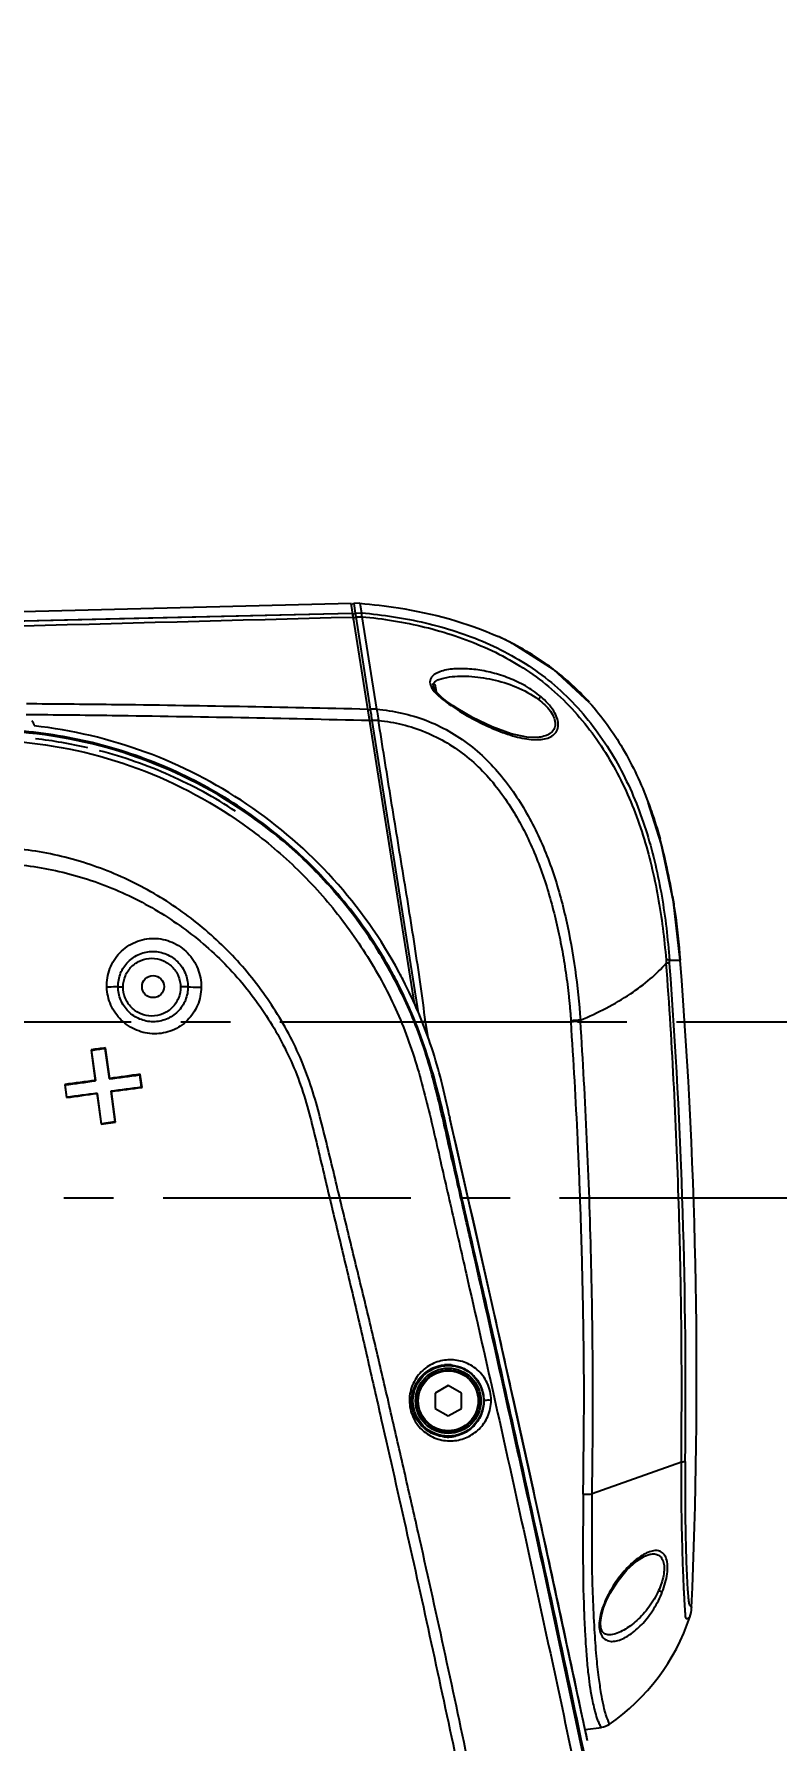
# Model space of a CAD drawing. Header units: millimetres. Extents: x 5828 to 6704, y 123 to 421.
# Drawn here: x 6604.93 to 6610.55, y 351.47 to 364.38 of the extents above; entities that cross this region are included whole.
import ezdxf

# ---------------------------------------------------------------- set-up
doc = ezdxf.new("R2010")
doc.units = ezdxf.units.MM
doc.linetypes.add('CENTER', pattern=[0.6, 0.375, -0.075, 0.075, -0.075])
for name, color, linetype in [('中心线', 7, 'Continuous'), ('外形图', 7, 'Continuous'), ('尺寸标注', 7, 'Continuous'), ('运动范围', 7, 'Continuous')]:
    doc.layers.add(name, color=color, linetype=linetype)
doc.styles.add('微软雅黑', font='msyh.ttc', dxfattribs={"height": 1.5})
doc.dimstyles.new('尺寸标注_1_15比例', dxfattribs={"dimtxt": 1.5, "dimasz": 1.25, "dimexe": 0.5, "dimexo": 0.4, "dimgap": 0.5, "dimtad": 1, "dimdec": 1, "dimlfac": 15, "dimdsep": 46, "dimtxsty": '微软雅黑', "dimcen": 0.09, "dimadec": 0, "dimazin": 0, "dimtp": 0.01, "dimtm": 0.01, "dimtfac": 1, "dimtdec": 1, "dimtofl": 0, "dimtmove": 0, "dimatfit": 3, "dimfxl": 1, "dimtolj": 1, "dimarcsym": 0})

# ---------------------------------------------------------------- blocks, each defined once
blk = doc.blocks.new('*D957')
at = {"layer": 'Defpoints', "color": 0}
for p in [(6604.527, 374.621), (6612.86, 316.241), (6654.467, 316.241)]:
    blk.add_point(p, dxfattribs=at)
at = {"layer": '尺寸标注', "color": 0, "lineweight": -2}
for p, q in [((6604.927, 374.621), (6654.967, 374.621)), ((6654.467, 373.371), (6654.467, 317.491)), ((6613.26, 316.241), (6654.967, 316.241))]:
    blk.add_line(p, q, dxfattribs=at)
at = {"layer": '尺寸标注', "color": 0}
for points in [[(6654.675, 373.371), (6654.259, 373.371), (6654.467, 374.621)], [(6654.259, 317.491), (6654.675, 317.491), (6654.467, 316.241)]]:
    blk.add_solid(points, dxfattribs=at)
at = {"layer": '尺寸标注', "color": 0, "insert": (6653.191, 345.431), "char_height": 1.5, "attachment_point": 5, "rotation": 90, "style": '微软雅黑'}
blk.add_mtext('\\A1;875.7', dxfattribs=at)

msp = doc.modelspace()

# ---------------------------------------------------------------- linework, layer by layer
at = {"layer": '中心线', "linetype": 'CENTER', "ltscale": 5}
for p, q in [((6579.7865, 356.908), (6610.777, 356.908)), ((6610.777, 355.5746), (6601.2921, 355.5746))]:
    msp.add_line(p, q, dxfattribs=at)
at = {"layer": '外形图'}
for p, q in [((6602.0271, 359.875), (6607.3356, 360)), ((6607.3242, 360.073), (6602.748, 359.9585)), ((6607.8032, 357.0477), (6607.3241, 360.073)), ((6607.3913, 360.0746), (6607.3469, 360.0735)), ((6607.3584, 360.0006), (6607.3469, 360.0735)), ((6607.3584, 360.0006), (6607.4028, 360.0016)), ((6607.3628, 359.9711), (6607.3584, 360.0006)), ((6607.4725, 359.2739), (6607.3628, 359.9712)), ((6607.3913, 360.0746), (6607.4028, 360.0016)), ((6607.5184, 359.2726), (6607.4074, 359.9725)), ((6608.5503, 359.7677), (6608.4387, 359.8218)), ((6608.8559, 359.5744), (6608.5503, 359.7677)), ((6609.1285, 359.3224), (6608.8559, 359.5744)), ((6607.9471, 359.4404), (6607.9444, 359.4555)), ((6607.9449, 359.4572), (6607.9611, 359.4597)), ((6607.9698, 359.4049), (6607.9611, 359.4597)), ((6608.049, 359.5138), (6608.049, 359.5138)), ((6607.5184, 359.2727), (6607.4725, 359.2737)), ((6607.4835, 359.1888), (6607.4831, 359.1918)), ((6607.8341, 356.9773), (6607.4835, 359.1888)), ((6607.5319, 359.1876), (6607.4835, 359.1887)), ((6608.7488, 359.0609), (6608.7484, 359.0608)), ((6609.6707, 358.258), (6609.5728, 358.5665)), ((6609.763, 357.8156), (6609.6707, 358.258)), ((6609.8142, 357.3746), (6609.763, 357.8156)), ((6609.7074, 357.378), (6609.7096, 357.352)), ((6609.7328, 357.3746), (6609.8142, 357.3746)), ((6609.7347, 357.3498), (6609.7328, 357.3746)), ((6605.5618, 357.1737), (6605.6, 357.1733)), ((6606.091, 357.1731), (6606.0345, 357.1723)), ((6607.8884, 356.908), (6607.8623, 356.908)), ((6607.9069, 356.7901), (6607.8884, 356.908)), ((6607.9066, 356.7901), (6607.8884, 356.908)), ((6608.9879, 356.9164), (6608.9885, 356.908)), ((6609.06, 356.9124), (6609.0595, 356.9209)), ((6605.3588, 356.6967), (6605.39, 356.4654)), ((6605.3916, 356.4619), (6605.3604, 356.6932)), ((6605.4629, 356.707), (6605.4673, 356.7113)), ((6605.4629, 356.707), (6605.4941, 356.4758)), ((6605.4985, 356.4801), (6605.4673, 356.7113)), ((6605.4985, 356.4801), (6605.4941, 356.4758)), ((6605.725, 356.5069), (6605.7298, 356.5113)), ((6605.725, 356.5069), (6605.7376, 356.4136)), ((6605.7431, 356.4122), (6605.7298, 356.5113)), ((6605.1588, 356.4343), (6605.1721, 356.3352)), ((6605.1734, 356.3375), (6605.1608, 356.4308)), ((6605.4034, 356.3663), (6605.4346, 356.1351)), ((6605.4355, 356.1374), (6605.4043, 356.3686)), ((6605.5068, 356.3825), (6605.5119, 356.381)), ((6605.5068, 356.3825), (6605.538, 356.1513)), ((6605.5431, 356.1498), (6605.5119, 356.381)), ((6605.7376, 356.4136), (6605.7431, 356.4122)), ((6605.4346, 356.1351), (6605.5431, 356.1498)), ((6605.538, 356.1513), (6605.4355, 356.1374)), ((6605.538, 356.1513), (6605.5431, 356.1498)), ((6608.06, 354.156), (6607.9607, 354.0986)), ((6608.1593, 354.0986), (6608.06, 354.156)), ((6607.9607, 354.0986), (6607.9607, 353.984)), ((6608.1593, 353.984), (6608.1593, 354.0986)), ((6607.9607, 353.984), (6608.06, 353.9266)), ((6608.06, 353.9266), (6608.1593, 353.984)), ((6609.8241, 353.5759), (6609.1483, 353.3364)), ((6609.5869, 352.8811), (6609.5871, 352.8812)), ((6609.2899, 352.2712), (6609.2894, 352.2711)), ((6609.095, 351.5541), (6609.2187, 351.5705)), ((6609.2186, 351.5705), (6609.2187, 351.5705))]:
    msp.add_line(p, q, dxfattribs=at)
for points in [[(6602.0271, 359.875), (6603.8036, 359.9169), (6605.5737, 359.9586), (6607.3356, 360)], [(6607.9444, 359.4555), (6607.9475, 359.4665), (6607.9588, 359.4797), (6607.9819, 359.494), (6608.0141, 359.5059), (6608.049, 359.5138)], [(6607.9814, 359.3909), (6607.959, 359.4181), (6607.9471, 359.4404)], [(6608.1316, 359.2759), (6608.0976, 359.298), (6608.0503, 359.3314), (6608.0119, 359.3621), (6607.9814, 359.3909)], [(6607.5184, 359.2726), (6607.5031, 359.273), (6607.4878, 359.2735), (6607.4725, 359.2739)], [(6607.5319, 359.1875), (6607.5157, 359.1879), (6607.4996, 359.1884), (6607.4835, 359.1888)], [(6608.7488, 359.0609), (6608.7375, 359.0595), (6608.6538, 359.0615), (6608.5362, 359.0864), (6608.3924, 359.1387), (6608.2442, 359.2104), (6608.1316, 359.2759)], [(6609.1133, 351.4689), (6608.7453, 353.1796), (6608.3897, 354.7825), (6608.0716, 356.1805)], [(6609.2541, 352.5253), (6609.2848, 352.5872), (6609.3419, 352.6769), (6609.4117, 352.7616), (6609.4831, 352.8273), (6609.5444, 352.8664), (6609.5871, 352.8812)], [(6609.2899, 352.2712), (6609.2681, 352.2702), (6609.2406, 352.2788), (6609.2247, 352.2961), (6609.2147, 352.324), (6609.2118, 352.3635), (6609.2179, 352.4148), (6609.2349, 352.4764), (6609.2541, 352.5253)]]:
    msp.add_lwpolyline(points, dxfattribs=at)
for centre, radius in [((6605.8266, 357.1746), 0.0833), ((6608.06, 354.0413), 0.267), ((6608.06, 354.0413), 0.247), ((6608.06, 354.0413), 0.2333), ((6608.06, 354.0413), 0.2267)]:
    msp.add_circle(centre, radius, dxfattribs=at)
for centre, radius, start, end in [((6544.4471, 2688.8096), 2329.6882, 271.4159399, 271.5469664), ((6607.4967, 357.7382), 2.2867, 61.75021, 65.67271), ((6607.5728, 357.881), 2.1248, 55.97743, 61.73397), ((6607.6322, 357.9718), 2.0164, 51.54332, 55.93311), ((6607.6551, 358.0018), 1.9787, 41.87078, 51.52313), ((6604.7993, 359.1012), 0.1388, 19.21503, 36.63691), ((6607.5374, 358.8505), 0.3425, 99.05128, 100.62046), ((6605.9484, 357.2655), 3.8524, 12.51856, 15.42952), ((6605.3569, 357.1321), 4.4587, 9.37747, 12.5443), ((6569.9387, 354.2219), 40, 357.49984, 4.5207), ((6604.7482, 355.7041), 3.2897, 27.16485, 28.16818), ((6604.5406, 355.5862), 3.5753, 27.27632, 28.30679), ((6566.0393, 354.0938), 43.8166, 359.33055, 4.26158), ((6609.484, 349.4497), 7.4832, 93.25193, 93.80124), ((6609.5115, 349.1072), 7.8183, 93.31003, 93.83569), ((6607.9337, 356.149), 0.1414, 11.92969, 13.24141), ((6607.848, 356.1232), 0.2308, 11.86033, 13.78661), ((6607.934, 356.1413), 0.1429, 10.60445, 11.86961), ((6384.8129, 304.6365), 229.1314, 12.626895, 12.996845), ((6289.0235, 283.0459), 327.3238, 12.528915, 12.649423), ((6608.0561, 354.0407), 0.2731, 84.38795, 94.96386), ((6341.7359, 294.7528), 273.3271, 12.334899, 12.530369), ((6608.0564, 354.0397), 0.2725, 261.29629, 282.41413), ((6364.68, 299.7844), 249.8378, 12.13443, 12.331674), ((6609.6329, 352.4888), 0.268, 341.57902, 357.46144), ((6619.1694, 352.8463), 10.0907, 182.21774, 182.52439), ((6619.4357, 352.858), 10.3572, 182.52402, 183.20298), ((6608.3694, 352.9108), 1.6, 304.54408, 341.54087), ((6362.8368, 299.3881), 251.723, 11.940568, 12.134431)]:
    msp.add_arc(centre, radius, start, end, dxfattribs=at)
for points, knots in [([(6607.3276, 360.0504), (6607.3269, 360.0548), (6607.3285, 360.0639), (6607.3352, 360.07), (6607.3389, 360.0716)], [0, 0, 0, 0, 0.5264105, 1, 1, 1, 1]), ([(6607.3392, 359.9775), (6607.3389, 359.9791), (6607.3387, 359.9849), (6607.3412, 359.9907), (6607.3439, 359.9938)], [0, 0, 0, 0, 0.2802053, 1, 1, 1, 1]), ([(6607.3435, 359.9503), (6607.3429, 359.954), (6607.3447, 359.9623), (6607.3512, 359.9676), (6607.3548, 359.9693)], [0, 0, 0, 0, 0.4825637, 1, 1, 1, 1]), ([(6607.3439, 359.9938), (6607.3452, 359.9953), (6607.3474, 359.9971), (6607.3498, 359.9984), (6607.3505, 359.9987)], [0, 0, 0, 0, 0.7345432, 1, 1, 1, 1]), ([(6607.3913, 360.0746), (6607.4889, 360.0661), (6607.8462, 360.0235), (6608.1999, 359.9298), (6608.4387, 359.8218)], [0, 0, 0, 0, 0.2720489, 1, 1, 1, 1]), ([(6607.4074, 359.9725), (6607.4071, 359.9763), (6607.4065, 359.983), (6607.4054, 359.9918), (6607.4043, 359.9976), (6607.4035, 360.0008), (6607.4028, 360.0016)], [0, 0, 0, 0, 0.388629, 0.6860018, 0.8894893, 1, 1, 1, 1]), ([(6607.4028, 360.0016), (6607.5648, 359.9874), (6607.8069, 359.9516), (6608.1202, 359.8646), (6608.3483, 359.7786), (6608.5668, 359.6694), (6608.7714, 359.535), (6608.9574, 359.3753), (6609.1768, 359.1341), (6609.3964, 358.789), (6609.5752, 358.3345), (6609.6837, 357.8593), (6609.7209, 357.5366), (6609.7328, 357.3746)], [0, 0, 0, 0, 0.125153, 0.187581, 0.2500189, 0.3125574, 0.375252, 0.4379993, 0.5007383, 0.6257368, 0.7503351, 0.8749627, 1, 1, 1, 1]), ([(6607.4074, 359.9725), (6607.5668, 359.9575), (6607.8837, 359.9076), (6608.341, 359.7562), (6608.7612, 359.5162), (6609.1066, 359.1761), (6609.366, 358.7691), (6609.5436, 358.3222), (6609.6547, 357.8551), (6609.6942, 357.5375), (6609.7074, 357.378)], [0, 0, 0, 0, 0.1252185, 0.2500368, 0.3750331, 0.5002741, 0.625296, 0.7499982, 0.8748139, 1, 1, 1, 1]), ([(6608.7595, 359.3683), (6608.7232, 359.3985), (6608.6461, 359.4517), (6608.5212, 359.5097), (6608.395, 359.5505), (6608.2895, 359.5707), (6608.207, 359.5786), (6608.1472, 359.5803), (6608.0895, 359.5773), (6608.0351, 359.5689), (6607.9929, 359.5564), (6607.9632, 359.5416), (6607.9444, 359.5281), (6607.9297, 359.5113), (6607.9177, 359.4827), (6607.9234, 359.4579), (6607.9303, 359.4436)], [0, 0, 0, 0, 0.1471501, 0.2897591, 0.4272417, 0.5593391, 0.6232095, 0.6853398, 0.7453756, 0.8027413, 0.8565231, 0.8817127, 0.9055747, 0.9282255, 0.95047, 1, 1, 1, 1]), ([(6607.9303, 359.4436), (6607.9326, 359.4386), (6607.9442, 359.418), (6607.9599, 359.4001), (6607.9726, 359.3872)], [0, 0, 0, 0, 0.2322225, 1, 1, 1, 1]), ([(6608.049, 359.5138), (6608.0759, 359.5185), (6608.1316, 359.5239), (6608.247, 359.5228), (6608.3968, 359.5019), (6608.5761, 359.4471), (6608.69, 359.3863), (6608.7418, 359.3472)], [0, 0, 0, 0, 0.1124068, 0.2298551, 0.4751736, 0.7322554, 1, 1, 1, 1]), ([(6604.8679, 359.3155), (6605.0829, 359.3142), (6605.9439, 359.3062), (6606.8047, 359.2895), (6607.4505, 359.2744)], [0, 0, 0, 0, 0.2497251, 1, 1, 1, 1]), ([(6607.9726, 359.3872), (6607.9836, 359.376), (6608.0134, 359.3492), (6608.0653, 359.31), (6608.1066, 359.2832), (6608.1274, 359.2696)], [0, 0, 0, 0, 0.241447, 0.6174311, 1, 1, 1, 1]), ([(6608.7418, 359.3472), (6608.7437, 359.3493), (6608.7496, 359.3564), (6608.7555, 359.3634), (6608.7595, 359.3683)], [0, 0, 0, 0, 0.3083092, 1, 1, 1, 1]), ([(6608.7418, 359.3472), (6608.7759, 359.3214), (6608.8223, 359.2786), (6608.8616, 359.2103), (6608.8724, 359.161), (6608.8608, 359.1175), (6608.8313, 359.0874), (6608.7926, 359.0693), (6608.7639, 359.063), (6608.7488, 359.0609)], [0, 0, 0, 0, 0.3182477, 0.4612636, 0.5824683, 0.6847825, 0.7825562, 0.886576, 1, 1, 1, 1]), ([(6608.7513, 359.0437), (6608.7681, 359.0449), (6608.8003, 359.0495), (6608.8445, 359.0667), (6608.8795, 359.0982), (6608.8955, 359.1462), (6608.8871, 359.2031), (6608.8582, 359.2617), (6608.8144, 359.3183), (6608.7784, 359.352), (6608.7595, 359.3683)], [0, 0, 0, 0, 0.1108829, 0.2124547, 0.308339, 0.4098368, 0.53162, 0.6767771, 0.8359257, 1, 1, 1, 1]), ([(6609.1285, 359.3224), (6609.2233, 359.2168), (6609.3961, 358.9766), (6609.5198, 358.7086), (6609.5728, 358.5665)], [0, 0, 0, 0, 0.4834516, 1, 1, 1, 1]), ([(6604.8678, 359.2335), (6605.0839, 359.2316), (6605.6246, 359.2253), (6606.49, 359.2115), (6607.1392, 359.1969), (6607.464, 359.1893)], [0, 0, 0, 0, 0.2497176, 0.6246741, 1, 1, 1, 1]), ([(6607.4532, 359.2572), (6607.4528, 359.2601), (6607.4554, 359.2671), (6607.4614, 359.2707), (6607.4648, 359.272)], [0, 0, 0, 0, 0.4420636, 1, 1, 1, 1]), ([(6607.4647, 359.1848), (6607.4647, 359.1851), (6607.466, 359.1853), (6607.4674, 359.1859), (6607.4706, 359.1865), (6607.4729, 359.187), (6607.4742, 359.1872)], [0, 0, 0, 0, 0.0723137, 0.2713526, 0.5875035, 1, 1, 1, 1]), ([(6607.4831, 359.1918), (6607.4821, 359.1993), (6607.4785, 359.2267), (6607.475, 359.254), (6607.4725, 359.2739)], [0, 0, 0, 0, 0.2737768, 1, 1, 1, 1]), ([(6607.5184, 359.2726), (6607.5197, 359.2664), (6607.5247, 359.2381), (6607.528, 359.2096), (6607.5319, 359.1875)], [0, 0, 0, 0, 0.2193827, 1, 1, 1, 1]), ([(6607.5184, 359.2726), (6607.6453, 359.2618), (6607.8357, 359.2212), (6608.0665, 359.1106), (6608.2264, 359.0035), (6608.3705, 358.8758), (6608.496, 358.7298), (6608.6054, 358.5716), (6608.732, 358.3489), (6608.8556, 358.0526), (6608.957, 357.6818), (6609.0239, 357.3035), (6609.0509, 357.0486), (6609.0595, 356.9209)], [0, 0, 0, 0, 0.1244788, 0.1869074, 0.2494077, 0.3119622, 0.3745523, 0.4371416, 0.4997088, 0.6247041, 0.7497256, 0.8748276, 1, 1, 1, 1]), ([(6607.8884, 356.908), (6607.8629, 357.0986), (6607.8094, 357.4796), (6607.7152, 358.0488), (6607.6222, 358.618), (6607.5619, 358.9977), (6607.5319, 359.1875)], [0, 0, 0, 0, 0.2500894, 0.5001326, 0.7501073, 1, 1, 1, 1]), ([(6607.5319, 359.1875), (6607.5926, 359.1814), (6607.7134, 359.1611), (6607.8883, 359.1045), (6608.0528, 359.0223), (6608.2033, 358.9166), (6608.3382, 358.7914), (6608.4553, 358.6495), (6608.5571, 358.4965), (6608.6749, 358.2819), (6608.7899, 357.9975), (6608.8707, 357.7023), (6608.9199, 357.4627), (6608.9448, 357.3118), (6608.9614, 357.1905), (6608.9703, 357.1145), (6608.9766, 357.0537), (6608.9808, 357.008), (6608.9849, 356.9623), (6608.9863, 356.9317), (6608.9879, 356.9164)], [0, 0, 0, 0, 0.0624001, 0.1247926, 0.1872135, 0.249688, 0.3122189, 0.3747773, 0.4373398, 0.4998786, 0.6248296, 0.7498093, 0.8123362, 0.8748768, 0.9061533, 0.9374329, 0.9530737, 0.9687153, 0.9843573, 1, 1, 1, 1]), ([(6608.1316, 359.2759), (6608.1315, 359.2759), (6608.1312, 359.275), (6608.1304, 359.2743), (6608.1291, 359.2721), (6608.128, 359.2706), (6608.1274, 359.2696)], [0, 0, 0, 0, 0.0564547, 0.2353971, 0.5500289, 1, 1, 1, 1]), ([(6608.1274, 359.2696), (6608.1768, 359.2378), (6608.2777, 359.1817), (6608.4298, 359.1103), (6608.5775, 359.0601), (6608.6763, 359.0434), (6608.7231, 359.0429)], [0, 0, 0, 0, 0.2739636, 0.5374984, 0.7820726, 1, 1, 1, 1]), ([(6607.6482, 357.257), (6607.5537, 357.4335), (6607.3322, 357.7699), (6606.9221, 358.2123), (6606.4425, 358.5789), (6605.9081, 358.859), (6605.3342, 359.0456), (6604.7369, 359.1313), (6604.1337, 359.1157), (6603.5417, 358.9984), (6602.9782, 358.7828), (6602.4583, 358.4764), (6601.9984, 358.0855), (6601.612, 357.622), (6601.3076, 357.1011), (6601.0955, 356.536), (6600.9831, 355.9432), (6600.9758, 355.5406), (6600.9886, 355.3408)], [0, 0, 0, 0, 0.0625145, 0.1250196, 0.1875156, 0.2500113, 0.3125079, 0.3750011, 0.437502, 0.4999973, 0.562496, 0.6249969, 0.6874892, 0.7499908, 0.8124872, 0.874986, 0.9374807, 1, 1, 1, 1]), ([(6607.648, 357.2525), (6607.5475, 357.4387), (6607.3132, 357.7941), (6606.8729, 358.2557), (6606.3571, 358.6313), (6605.7828, 358.9091), (6605.1679, 359.0795), (6604.5325, 359.137), (6603.8971, 359.0808), (6603.2816, 358.9128), (6602.706, 358.6376), (6602.1891, 358.2636), (6601.7472, 357.8035), (6601.3941, 357.2721), (6601.142, 356.6861), (6600.9983, 356.0648), (6600.9663, 355.428), (6601.0236, 355.0065), (6601.0694, 354.8001)], [0, 0, 0, 0, 0.0625198, 0.1250238, 0.1875311, 0.2500379, 0.3125435, 0.3750493, 0.4375558, 0.500062, 0.5625678, 0.6250746, 0.6875824, 0.7500869, 0.8125833, 0.8750707, 0.9375416, 1, 1, 1, 1]), ([(6610.0425, 346.5507), (6610.0124, 346.7095), (6609.9535, 347.0272), (6609.8306, 347.6618), (6609.6147, 348.7721), (6609.3582, 350.0392), (6609.0942, 351.3046), (6608.8924, 352.2529), (6608.687, 353.2005), (6608.4778, 354.1472), (6608.3014, 354.9356), (6608.1575, 355.5658), (6608.067, 355.9596), (6607.9962, 356.2751), (6607.938, 356.5106), (6607.8683, 356.7429), (6607.781, 356.9694), (6607.6774, 357.1891), (6607.5194, 357.4718), (6607.2869, 357.8041), (6606.9559, 358.1609), (6606.4546, 358.5708), (6605.729, 358.9486), (6604.7702, 359.1475), (6604.117, 359.1018), (6603.8012, 359.0355)], [0, 0, 0, 0, 0.0312559, 0.0625123, 0.1250252, 0.2500508, 0.3125638, 0.3750768, 0.43759, 0.500102, 0.5626187, 0.5938647, 0.625127, 0.6407777, 0.656416, 0.6720337, 0.6876667, 0.7033226, 0.7189832, 0.7502583, 0.7815293, 0.8128035, 0.8752031, 0.9375971, 1, 1, 1, 1]), ([(6603.8153, 358.9691), (6604.1285, 359.0337), (6604.7768, 359.0749), (6605.7257, 358.8676), (6606.4395, 358.4815), (6606.9291, 358.066), (6607.2504, 357.706), (6607.5189, 357.3055), (6607.7319, 356.8723), (6607.8744, 356.4118), (6607.9635, 356.0213), (6608.0335, 355.7085), (6608.0875, 355.4743), (6608.1417, 355.2402), (6608.2483, 354.7714), (6608.4083, 354.0684), (6608.6155, 353.1296), (6608.82, 352.1902), (6609.0211, 351.2501), (6609.2183, 350.3092), (6609.3784, 349.5242), (6609.504, 348.8957), (6609.5971, 348.4241), (6609.6887, 347.9522), (6609.7626, 347.5585), (6609.8236, 347.2439), (6609.8871, 346.9298), (6609.9321, 346.6936), (6609.9559, 346.5351)], [0, 0, 0, 0, 0.0624001, 0.1247986, 0.1871984, 0.218475, 0.2497449, 0.281019, 0.3122892, 0.3435463, 0.3748129, 0.3904402, 0.4060697, 0.4217001, 0.4373298, 0.4998482, 0.5623669, 0.6248856, 0.6874043, 0.749923, 0.8124418, 0.843701, 0.8749607, 0.9062198, 0.9374776, 0.953109, 0.9687432, 1, 1, 1, 1]), ([(6607.6884, 357.2816), (6607.5518, 357.5353), (6607.2157, 358.0115), (6606.5565, 358.583), (6605.7804, 358.9814), (6605.2132, 359.1152), (6604.9269, 359.1472)], [0, 0, 0, 0, 0.2500258, 0.500021, 0.7499934, 1, 1, 1, 1]), ([(6606.4509, 358.5009), (6606.372, 358.5528), (6606.21, 358.6502), (6605.9557, 358.7752), (6605.6924, 358.8795), (6605.512, 358.9353), (6605.4208, 358.9592)], [0, 0, 0, 0, 0.2502046, 0.5002271, 0.7501816, 1, 1, 1, 1]), ([(6609.5728, 358.5665), (6609.5811, 358.5444), (6609.6139, 358.4534), (6609.6425, 358.3609), (6609.6619, 358.2904)], [0, 0, 0, 0, 0.2445069, 1, 1, 1, 1]), ([(6609.1294, 345.9911), (6609.1457, 346.1399), (6609.1496, 346.4412), (6609.0868, 346.8868), (6608.9937, 347.3264), (6608.9097, 347.7677), (6608.829, 348.2095), (6608.7471, 348.651), (6608.6615, 349.0918), (6608.5445, 349.679), (6608.3969, 350.4129), (6608.2149, 351.2924), (6608.0276, 352.1709), (6607.8654, 352.9016), (6607.7327, 353.4855), (6607.6331, 353.9234), (6607.5321, 354.361), (6607.428, 354.7979), (6607.3216, 355.2341), (6607.2163, 355.6707), (6607.1297, 356.0348), (6607.0542, 356.3247), (6606.961, 356.6097), (6606.7935, 356.947), (6606.5307, 357.3135), (6606.2099, 357.6309), (6605.8404, 357.8893), (6605.4326, 358.0818), (6604.9975, 358.2012), (6604.5485, 358.2449), (6604.2482, 358.2223), (6604.1004, 358.1981)], [0, 0, 0, 0, 0.0312559, 0.0624964, 0.0937798, 0.1250439, 0.1562855, 0.1875249, 0.2187731, 0.2500265, 0.3125294, 0.375029, 0.4375295, 0.5000294, 0.5312792, 0.5625284, 0.5937779, 0.6250299, 0.6562815, 0.6875232, 0.7187778, 0.7344169, 0.7500355, 0.7813067, 0.8125772, 0.8438043, 0.8750367, 0.9062587, 0.9374927, 0.9687432, 1, 1, 1, 1]), ([(6604.006, 358.0583), (6604.1519, 358.0884), (6604.4497, 358.1235), (6604.8981, 358.099), (6605.3358, 357.9987), (6605.7493, 357.8239), (6606.1259, 357.5799), (6606.4553, 357.2745), (6606.7235, 356.9143), (6606.8934, 356.5801), (6606.9873, 356.2967), (6607.0431, 356.0799), (6607.0945, 355.8621), (6607.1628, 355.5717), (6607.2503, 355.2092), (6607.3539, 354.7738), (6607.4541, 354.3376), (6607.5861, 353.7556), (6607.751, 353.0281), (6607.9439, 352.154), (6608.1314, 351.2787), (6608.3154, 350.4027), (6608.494, 349.5255), (6608.6389, 348.7938), (6608.7502, 348.2075), (6608.8327, 347.7676), (6608.9021, 347.4011), (6608.9548, 347.1074), (6609.0096, 346.8143), (6609.0786, 346.447), (6609.0732, 346.1465), (6609.0586, 345.9982)], [0, 0, 0, 0, 0.0312362, 0.0624626, 0.0936724, 0.1248687, 0.1560621, 0.1872634, 0.2184794, 0.2497095, 0.2653399, 0.2809736, 0.2966045, 0.3122357, 0.3434987, 0.374762, 0.4060255, 0.4372893, 0.4998176, 0.5623467, 0.6248762, 0.6874059, 0.7499354, 0.8124646, 0.8437291, 0.8749934, 0.9062575, 0.9218895, 0.9375209, 0.9687761, 1, 1, 1, 1]), ([(6609.756, 357.8586), (6609.7625, 357.8199), (6609.7872, 357.6593), (6609.8045, 357.4976), (6609.8142, 357.3746)], [0, 0, 0, 0, 0.2412506, 1, 1, 1, 1]), ([(6605.4771, 357.17), (6605.4754, 357.2174), (6605.491, 357.314), (6605.5687, 357.4375), (6605.6888, 357.5206), (6605.832, 357.5492), (6605.9748, 357.5189), (6606.0946, 357.4354), (6606.1737, 357.3128), (6606.1915, 357.2166), (6606.1909, 357.1691)], [0, 0, 0, 0, 0.1251316, 0.2500647, 0.3748673, 0.4996149, 0.6244661, 0.7495346, 0.8747556, 1, 1, 1, 1]), ([(6605.5618, 357.1737), (6605.5615, 357.2083), (6605.5748, 357.2784), (6605.6332, 357.3672), (6605.7215, 357.4268), (6605.826, 357.4475), (6605.9303, 357.4261), (6606.0184, 357.3663), (6606.0771, 357.2776), (6606.091, 357.2077), (6606.091, 357.1731)], [0, 0, 0, 0, 0.125043, 0.2500152, 0.3749735, 0.4999079, 0.6248631, 0.7498773, 0.8749253, 1, 1, 1, 1]), ([(6605.6, 357.1733), (6605.6004, 357.2014), (6605.6121, 357.2581), (6605.6605, 357.3297), (6605.7326, 357.3776), (6605.8175, 357.3942), (6605.9023, 357.377), (6605.9741, 357.3287), (6606.0223, 357.2571), (6606.0341, 357.2004), (6606.0345, 357.1723)], [0, 0, 0, 0, 0.1250257, 0.2500133, 0.3750094, 0.4999946, 0.6249846, 0.7499821, 0.8749746, 1, 1, 1, 1]), ([(6609.7328, 357.3746), (6609.7302, 357.376), (6609.7214, 357.377), (6609.713, 357.3777), (6609.7074, 357.378)], [0, 0, 0, 0, 0.3465543, 1, 1, 1, 1]), ([(6610.078, 346.4002), (6609.991, 346.8558), (6609.8197, 347.7677), (6609.5487, 349.1327), (6609.2709, 350.4964), (6608.9846, 351.8583), (6608.6904, 353.2185), (6608.4653, 354.2377), (6608.3116, 354.9164), (6608.2351, 355.2558), (6608.1585, 355.5951), (6608.0806, 355.9343), (6608.0032, 356.2736), (6607.9187, 356.6114), (6607.8038, 356.9407), (6607.7032, 357.1503), (6607.648, 357.2525)], [0, 0, 0, 0, 0.1249924, 0.2499848, 0.3749772, 0.4999696, 0.6249619, 0.7499539, 0.781202, 0.8124528, 0.8436972, 0.8749371, 0.9062135, 0.9374788, 0.9687099, 1, 1, 1, 1]), ([(6609.0595, 356.9208), (6609.191, 356.9763), (6609.3753, 357.0701), (6609.5863, 357.2261), (6609.6724, 357.3092), (6609.7096, 357.3519)], [0, 0, 0, 0, 0.5449811, 0.7837126, 1, 1, 1, 1]), ([(6609.7347, 357.3498), (6609.732, 357.3509), (6609.7234, 357.3514), (6609.7151, 357.3519), (6609.7096, 357.352)], [0, 0, 0, 0, 0.3438011, 1, 1, 1, 1]), ([(6609.8241, 353.5759), (6609.8255, 353.8907), (6609.8279, 354.3631), (6609.8184, 354.9928), (6609.8029, 355.6226), (6609.7714, 356.4094), (6609.7325, 357.038), (6609.7096, 357.352)], [0, 0, 0, 0, 0.2499227, 0.3749535, 0.5000015, 0.750072, 1, 1, 1, 1]), ([(6605.5618, 357.1737), (6605.5553, 357.1734), (6605.5271, 357.1719), (6605.4989, 357.1707), (6605.4771, 357.17)], [0, 0, 0, 0, 0.2285487, 1, 1, 1, 1]), ([(6606.1909, 357.1691), (6606.1903, 357.1231), (6606.1715, 357.0304), (6606.093, 356.9131), (6605.9753, 356.8348), (6605.8365, 356.8082), (6605.698, 356.8368), (6605.5803, 356.9153), (6605.4999, 357.0316), (6605.4787, 357.124), (6605.4771, 357.17)], [0, 0, 0, 0, 0.1250642, 0.2498429, 0.3745244, 0.4992981, 0.6242897, 0.7494752, 0.8747323, 1, 1, 1, 1]), ([(6606.091, 357.1731), (6606.091, 357.1387), (6606.0775, 357.0691), (6606.019, 356.981), (6605.9309, 356.9222), (6605.827, 356.9019), (6605.7232, 356.9231), (6605.6354, 356.9821), (6605.5763, 357.0699), (6605.5621, 357.1393), (6605.5618, 357.1737)], [0, 0, 0, 0, 0.1250177, 0.2499381, 0.3748538, 0.4998071, 0.6248164, 0.749874, 0.8749329, 1, 1, 1, 1]), ([(6606.0345, 357.1723), (6606.0349, 357.1438), (6606.0243, 357.0859), (6605.9763, 357.0123), (6605.9034, 356.963), (6605.8171, 356.946), (6605.731, 356.9637), (6605.6584, 357.0133), (6605.6104, 357.0869), (6605.5997, 357.1447), (6605.6, 357.1733)], [0, 0, 0, 0, 0.1250233, 0.2500028, 0.3749992, 0.4999882, 0.6249812, 0.7499834, 0.874975, 1, 1, 1, 1]), ([(6606.091, 357.1731), (6606.0973, 357.1726), (6606.1306, 357.1704), (6606.1639, 357.1695), (6606.1909, 357.1691)], [0, 0, 0, 0, 0.1897818, 1, 1, 1, 1]), ([(6608.0525, 356.0835), (6608.0095, 356.2766), (6607.9147, 356.6613), (6607.7653, 357.03), (6607.675, 357.206)], [0, 0, 0, 0, 0.4998753, 1, 1, 1, 1]), ([(6608.0675, 356.1993), (6608.0325, 356.3722), (6607.945, 356.7246), (6607.8036, 357.0599), (6607.7185, 357.2248)], [0, 0, 0, 0, 0.4874951, 1, 1, 1, 1]), ([(6607.8884, 356.908), (6607.9802, 356.908), (6608.3469, 356.9079), (6608.7136, 356.908), (6608.9885, 356.908)], [0, 0, 0, 0, 0.2503749, 1, 1, 1, 1]), ([(6609.0817, 353.335), (6609.0813, 353.4839), (6609.0868, 353.7817), (6609.0879, 354.2285), (6609.0822, 354.6753), (6609.0724, 355.1222), (6609.0586, 355.5689), (6609.0345, 356.1644), (6609.0088, 356.6107), (6608.9885, 356.908)], [0, 0, 0, 0, 0.1249355, 0.2499219, 0.3749067, 0.4999198, 0.6249384, 0.7499624, 1, 1, 1, 1]), ([(6609.1481, 353.3364), (6609.1501, 353.4854), (6609.154, 353.7835), (6609.1543, 354.3798), (6609.1436, 355.1253), (6609.1122, 356.0194), (6609.0792, 356.6149), (6609.0597, 356.9124)], [0, 0, 0, 0, 0.124946, 0.2499319, 0.4999702, 0.7500226, 1, 1, 1, 1]), ([(6610.0805, 346.4007), (6610.0033, 346.8056), (6609.8499, 347.6157), (6609.6122, 348.8293), (6609.3667, 350.0414), (6609.0314, 351.6559), (6608.7263, 353.066), (6608.4591, 354.2735), (6608.3468, 354.7764), (6608.2544, 355.1781), (6608.185, 355.4794), (6608.1175, 355.7812), (6608.0749, 355.9829), (6608.0525, 356.0835)], [0, 0, 0, 0, 0.1249987, 0.249997, 0.3749958, 0.4999943, 0.7499901, 0.8124906, 0.8749897, 0.9062366, 0.9374847, 0.9687389, 1, 1, 1, 1]), ([(6608.0675, 356.1992), (6608.0678, 356.1979), (6608.0687, 356.1936), (6608.0696, 356.1892), (6608.0701, 356.1862)], [0, 0, 0, 0, 0.2965145, 1, 1, 1, 1]), ([(6608.0701, 356.1862), (6608.0702, 356.1859), (6608.0707, 356.1843), (6608.0711, 356.1827), (6608.0714, 356.1814)], [0, 0, 0, 0, 0.1552706, 1, 1, 1, 1]), ([(6608.3843, 354.0462), (6608.3838, 354.0685), (6608.3793, 354.1134), (6608.3507, 354.1959), (6608.2867, 354.28), (6608.1834, 354.3397), (6608.0713, 354.358), (6607.9598, 354.3365), (6607.8593, 354.2744), (6607.7852, 354.1735), (6607.7658, 354.0885), (6607.7659, 354.0451)], [0, 0, 0, 0, 0.0699215, 0.1397061, 0.270613, 0.3900789, 0.5040368, 0.6182843, 0.7374394, 0.8645123, 1, 1, 1, 1]), ([(6607.7833, 354.0413), (6607.7834, 354.0784), (6607.7986, 354.1509), (6607.8588, 354.2382), (6607.9404, 354.2941), (6608.0021, 354.3101), (6608.0325, 354.3128)], [0, 0, 0, 0, 0.2769184, 0.5342574, 0.773051, 1, 1, 1, 1]), ([(6608.0828, 354.3125), (6608.1122, 354.3096), (6608.1723, 354.2935), (6608.2532, 354.2384), (6608.3137, 354.1513), (6608.329, 354.0784), (6608.3292, 354.0413)], [0, 0, 0, 0, 0.221924, 0.4584373, 0.7209617, 1, 1, 1, 1]), ([(6607.7659, 354.0451), (6607.7662, 354.0003), (6607.7854, 353.9105), (6607.8672, 353.8053), (6607.9778, 353.7452), (6608.0953, 353.7318), (6608.2054, 353.7597), (6608.2991, 353.8242), (6608.3676, 353.9225), (6608.3839, 354.004), (6608.3843, 354.0462)], [0, 0, 0, 0, 0.1395512, 0.2753956, 0.4026347, 0.5215546, 0.6355224, 0.7492783, 0.868763, 1, 1, 1, 1]), ([(6607.7833, 354.0413), (6607.7832, 354.0419), (6607.7812, 354.0428), (6607.7758, 354.0442), (6607.7701, 354.0448), (6607.7659, 354.0451)], [0, 0, 0, 0, 0.0955372, 0.2986084, 1, 1, 1, 1]), ([(6608.0152, 353.7703), (6607.9861, 353.7747), (6607.9269, 353.7939), (6607.8502, 353.8524), (6607.7961, 353.9385), (6607.7832, 354.007), (6607.7833, 354.0413)], [0, 0, 0, 0, 0.2280653, 0.4733622, 0.7340526, 1, 1, 1, 1]), ([(6608.3292, 354.0413), (6608.3293, 354.007), (6608.3169, 353.941), (6608.267, 353.8589), (6608.1978, 353.8012), (6608.143, 353.7797), (6608.115, 353.7735)], [0, 0, 0, 0, 0.2791952, 0.5307294, 0.7668873, 1, 1, 1, 1]), ([(6608.3292, 354.0413), (6608.3292, 354.0421), (6608.3313, 354.0437), (6608.3377, 354.0457), (6608.3503, 354.0474), (6608.3668, 354.0478), (6608.3787, 354.047), (6608.3843, 354.0461)], [0, 0, 0, 0, 0.0406729, 0.1171575, 0.3712965, 0.6984391, 1, 1, 1, 1]), ([(6609.8871, 352.4042), (6609.8865, 352.4031), (6609.8847, 352.4017), (6609.8821, 352.3995), (6609.8785, 352.3978), (6609.8747, 352.3963), (6609.871, 352.394), (6609.8676, 352.3924), (6609.8636, 352.3912), (6609.8602, 352.3938), (6609.8586, 352.3978), (6609.8563, 352.4062), (6609.8544, 352.4221), (6609.8522, 352.4478), (6609.8502, 352.482), (6609.8479, 352.5239), (6609.8452, 352.5728), (6609.8423, 352.6284), (6609.8395, 352.6907), (6609.8369, 352.7595), (6609.8334, 352.8625), (6609.8293, 353.0031), (6609.8254, 353.1836), (6609.8236, 353.3764), (6609.8238, 353.5086), (6609.8241, 353.5759)], [0, 0, 0, 0, 0.0030368, 0.0055157, 0.0084695, 0.0126765, 0.0157597, 0.0190656, 0.0221067, 0.0254686, 0.0283857, 0.0327362, 0.0467345, 0.0680205, 0.0964828, 0.1313398, 0.1717135, 0.2174856, 0.268895, 0.3257709, 0.3875243, 0.5235414, 0.6733319, 0.8336991, 1, 1, 1, 1]), ([(6609.8528, 353.5818), (6609.8518, 353.5811), (6609.8485, 353.5799), (6609.839, 353.5777), (6609.8305, 353.5767), (6609.8241, 353.5759)], [0, 0, 0, 0, 0.133028, 0.3439997, 1, 1, 1, 1]), ([(6609.8528, 353.5818), (6609.8522, 353.5174), (6609.8512, 353.3909), (6609.8519, 353.2066), (6609.8544, 353.0346), (6609.8582, 352.88), (6609.8629, 352.7478), (6609.8678, 352.6532), (6609.8719, 352.5914), (6609.8747, 352.5561), (6609.8775, 352.5292), (6609.8804, 352.5106), (6609.8831, 352.4992), (6609.8865, 352.4922), (6609.8922, 352.4887), (6609.8972, 352.4852), (6609.9005, 352.4809), (6609.9007, 352.4782), (6609.9006, 352.477)], [0, 0, 0, 0, 0.1736187, 0.340931, 0.496755, 0.6371864, 0.7577012, 0.8535341, 0.8924606, 0.9246543, 0.9489263, 0.9653922, 0.9752699, 0.9804222, 0.9858797, 0.9928145, 0.9968179, 1, 1, 1, 1]), ([(6609.0817, 353.335), (6609.0797, 353.1837), (6609.077, 352.8907), (6609.0808, 352.5975), (6609.0863, 352.4558)], [0, 0, 0, 0, 0.5161585, 1, 1, 1, 1]), ([(6609.0817, 353.335), (6609.0877, 353.335), (6609.1099, 353.3352), (6609.1321, 353.3357), (6609.1483, 353.3364)], [0, 0, 0, 0, 0.2703674, 1, 1, 1, 1]), ([(6609.2767, 351.5929), (6609.2777, 351.5945), (6609.2758, 351.6029), (6609.2723, 351.6148), (6609.2647, 351.6326), (6609.2551, 351.6559), (6609.2437, 351.6931), (6609.2305, 351.7511), (6609.2152, 351.8382), (6609.1964, 351.9611), (6609.1795, 352.1234), (6609.1599, 352.4067), (6609.1471, 352.7246), (6609.1477, 353.0661), (6609.1484, 353.2456), (6609.1483, 353.3364)], [0, 0, 0, 0, 0.003287, 0.0131494, 0.022274, 0.0358887, 0.0565688, 0.0885674, 0.1374388, 0.2076771, 0.3011648, 0.4163403, 0.6930786, 0.8447855, 1, 1, 1, 1]), ([(6609.5815, 352.8993), (6609.5664, 352.8939), (6609.5356, 352.879), (6609.4736, 352.8369), (6609.3974, 352.7641), (6609.3142, 352.6563), (6609.2668, 352.5731), (6609.2476, 352.5279)], [0, 0, 0, 0, 0.0944498, 0.2002194, 0.4405058, 0.7107803, 1, 1, 1, 1]), ([(6609.6793, 352.5953), (6609.6877, 352.618), (6609.7032, 352.663), (6609.7172, 352.7303), (6609.7207, 352.7925), (6609.7126, 352.845), (6609.6918, 352.8848), (6609.6587, 352.9069), (6609.6199, 352.9101), (6609.5945, 352.9038), (6609.5815, 352.8993)], [0, 0, 0, 0, 0.1755414, 0.3442475, 0.4968808, 0.6244631, 0.7259431, 0.8125431, 0.9005857, 1, 1, 1, 1]), ([(6609.5871, 352.8812), (6609.5983, 352.8831), (6609.6203, 352.8846), (6609.6524, 352.8753), (6609.6775, 352.8512), (6609.6915, 352.8145), (6609.695, 352.7688), (6609.6888, 352.7167), (6609.674, 352.6614), (6609.6596, 352.6247), (6609.6514, 352.6064)], [0, 0, 0, 0, 0.0970812, 0.1857547, 0.2764467, 0.3830709, 0.5131168, 0.6642089, 0.8289392, 1, 1, 1, 1]), ([(6609.2476, 352.5279), (6609.2381, 352.5056), (6609.2208, 352.4611), (6609.2044, 352.3943), (6609.1999, 352.3324), (6609.2093, 352.2798), (6609.2342, 352.2412), (6609.2713, 352.222), (6609.3128, 352.2201), (6609.3738, 352.2347), (6609.4519, 352.28), (6609.5225, 352.3455), (6609.5768, 352.4105), (6609.6155, 352.467), (6609.6508, 352.5287), (6609.6708, 352.5726), (6609.6793, 352.5953)], [0, 0, 0, 0, 0.0789533, 0.1546725, 0.2228557, 0.279522, 0.3254289, 0.3667794, 0.4099378, 0.4578288, 0.5688419, 0.698598, 0.7693847, 0.8436934, 0.9210021, 1, 1, 1, 1]), ([(6609.6514, 352.6064), (6609.6314, 352.5621), (6609.5828, 352.4805), (6609.4924, 352.3794), (6609.4083, 352.3158), (6609.34, 352.2831), (6609.3063, 352.2735), (6609.2899, 352.2712)], [0, 0, 0, 0, 0.2867705, 0.5549789, 0.7952577, 0.9027083, 1, 1, 1, 1]), ([(6609.6514, 352.6064), (6609.6545, 352.6052), (6609.6638, 352.6016), (6609.6731, 352.5979), (6609.6793, 352.5953)], [0, 0, 0, 0, 0.3318501, 1, 1, 1, 1]), ([(6609.2541, 352.5253), (6609.254, 352.5252), (6609.2533, 352.5257), (6609.2522, 352.5259), (6609.2501, 352.5269), (6609.2485, 352.5275), (6609.2476, 352.5279)], [0, 0, 0, 0, 0.0630869, 0.2521852, 0.5677908, 1, 1, 1, 1]), ([(6609.0946, 352.2793), (6609.0975, 352.2278), (6609.1037, 352.1319), (6609.1179, 351.9702), (6609.1389, 351.822), (6609.1654, 351.6999), (6609.1857, 351.6326), (6609.2008, 351.5991), (6609.2106, 351.5817), (6609.2147, 351.5738), (6609.2176, 351.5704), (6609.2186, 351.5705)], [0, 0, 0, 0, 0.2131648, 0.3977494, 0.6716576, 0.8310799, 0.9153826, 0.960414, 0.984518, 0.9957896, 1, 1, 1, 1])]:
    msp.add_open_spline(points, degree=3, knots=knots, dxfattribs=at)
for points in [[(6607.3389, 360.0716), (6607.3414, 360.0728), (6607.3441, 360.0735), (6607.3469, 360.0735)], [(6607.3505, 359.9987), (6607.3529, 359.9998), (6607.3557, 360.0005), (6607.3584, 360.0006)], [(6607.3548, 359.9693), (6607.3573, 359.9704), (6607.3601, 359.971), (6607.3628, 359.9712)], [(6607.3628, 359.9711), (6607.3776, 359.9717), (6607.3926, 359.9719), (6607.4074, 359.9725)], [(6607.4648, 359.272), (6607.4673, 359.273), (6607.4699, 359.2736), (6607.4725, 359.2739)], [(6605.3341, 358.9806), (6605.2035, 359.011), (6605.0709, 359.0334), (6604.9378, 359.0499)], [(6608.7231, 359.0429), (6608.7325, 359.0429), (6608.7419, 359.0431), (6608.7513, 359.0437)], [(6605.4673, 356.7113), (6605.4311, 356.7064), (6605.395, 356.7016), (6605.3588, 356.6967)], [(6605.3604, 356.6932), (6605.3946, 356.6978), (6605.4288, 356.7024), (6605.4629, 356.707)], [(6605.4941, 356.4758), (6605.5711, 356.4862), (6605.648, 356.4965), (6605.725, 356.5068)], [(6605.7298, 356.5112), (6605.6527, 356.5009), (6605.5756, 356.4905), (6605.4985, 356.4801)], [(6605.39, 356.4653), (6605.3129, 356.455), (6605.2359, 356.4447), (6605.1588, 356.4343)], [(6605.1608, 356.4309), (6605.2377, 356.4412), (6605.3147, 356.4516), (6605.3916, 356.4619)], [(6605.1721, 356.3352), (6605.2492, 356.3456), (6605.3263, 356.3559), (6605.4034, 356.3663)], [(6605.4042, 356.3686), (6605.3273, 356.3582), (6605.2504, 356.3479), (6605.1734, 356.3376)], [(6605.7376, 356.4136), (6605.6607, 356.4032), (6605.5837, 356.3928), (6605.5068, 356.3825)], [(6605.5119, 356.3811), (6605.589, 356.3914), (6605.666, 356.4018), (6605.7431, 356.4122)], [(6609.2767, 351.5929), (6609.2596, 351.5811), (6609.2392, 351.5732), (6609.2187, 351.5705)]]:
    msp.add_open_spline(points, degree=3, dxfattribs=at)
at = {"layer": '运动范围', "color": 0}
msp.add_arc((6604.5266, 338.2413), 36.38, 340.0007, 210, dxfattribs=at)

# ---------------------------------------------------------------- dimensions: what is measured, and where the dimension line sits
at = {"layer": '尺寸标注'}
dim = msp.add_linear_dim(base=(6654.4669, 316.2413), p1=(6604.5266, 374.6213), p2=(6612.86, 316.2413), angle=90, dimstyle='尺寸标注_1_15比例', dxfattribs=at)
dim.commit()
dim.dimension.update_dxf_attribs({"geometry": '*D957', "text_midpoint": (6653.1913, 345.4313)})

doc.saveas('drawing.dxf')
